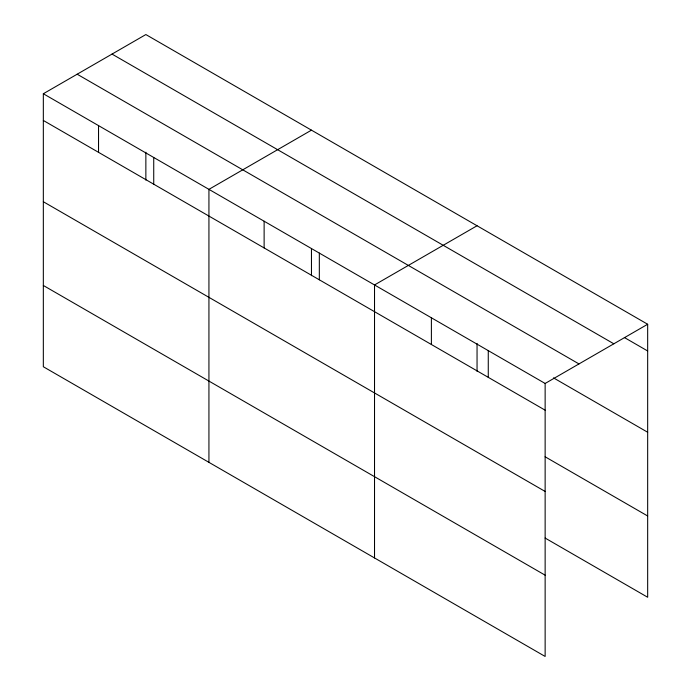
<?xml version="1.0" encoding="UTF-8"?>
<svg xmlns="http://www.w3.org/2000/svg" width="691" height="691" viewBox="0 0 691 691"><rect width="100%" height="100%" fill="white"/><g stroke="black" fill="none" stroke-linecap="round" stroke-linejoin="round"><path stroke-width="1.04" d="M545.139 491.448L545.139 383.462L43.334 93.743L43.334 366.74L545.139 656.45L545.139 491.448L43.334 201.729M545.113 538.047L647.666 597.257L647.666 324.26L145.861 34.55L43.334 93.743M311.46 130.158L208.932 189.351L208.932 462.339M477.049 225.758L374.522 284.951L374.522 557.948M545.139 383.462L647.666 324.26M624.362 337.519L647.666 350.976M112.028 54.088L613.833 343.798M77.167 74.213L578.972 363.924M553.5 377.882L647.666 432.246M43.334 120.459L545.139 410.178M545.113 456.777L647.666 515.987M43.334 285.469L545.139 575.18M488.269 350.622L488.269 377.338M477.049 343.41L477.049 371.317M431.391 317.791L431.391 344.507M319.328 253.087L319.328 279.803M311.46 248.881L311.46 275.718M264.126 221.215L264.126 247.939M153.73 157.479L153.73 184.195M145.861 152.201L145.861 180.109M98.537 125.615L98.537 152.331"/></g></svg>
